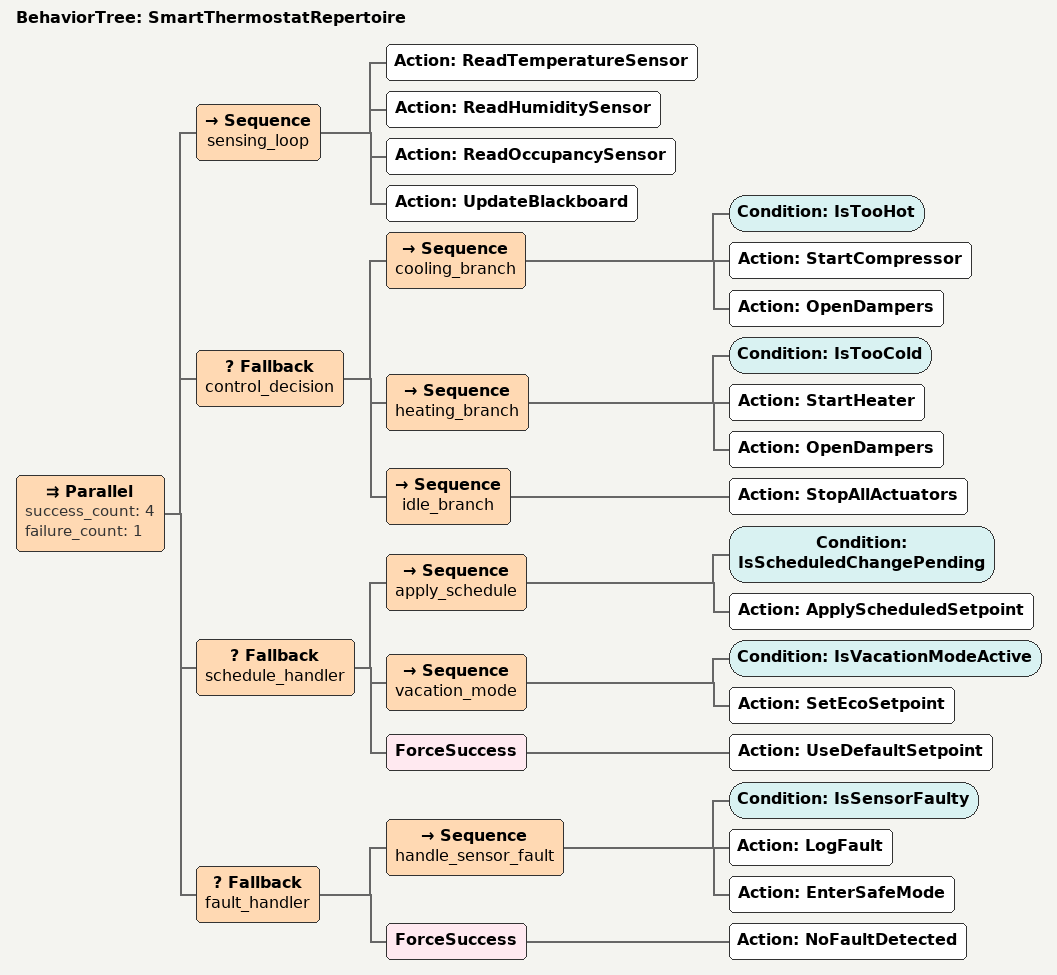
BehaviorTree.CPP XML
<root BTCPP_format="4">
  <BehaviorTree ID="SmartThermostatRepertoire">
    <Parallel success_count="4" failure_count="1">

      <!-- Sensing subsystem -->
      <Sequence name="sensing_loop">
        <Action ID="ReadTemperatureSensor"/>
        <Action ID="ReadHumiditySensor"/>
        <Action ID="ReadOccupancySensor"/>
        <Action ID="UpdateBlackboard"/>
      </Sequence>

      <!-- Control subsystem -->
      <Fallback name="control_decision">
        <Sequence name="cooling_branch">
          <Condition ID="IsTooHot"/>
          <Action ID="StartCompressor"/>
          <Action ID="OpenDampers"/>
        </Sequence>
        <Sequence name="heating_branch">
          <Condition ID="IsTooCold"/>
          <Action ID="StartHeater"/>
          <Action ID="OpenDampers"/>
        </Sequence>
        <Sequence name="idle_branch">
          <Action ID="StopAllActuators"/>
        </Sequence>
      </Fallback>

      <!-- Scheduling subsystem -->
      <Fallback name="schedule_handler">
        <Sequence name="apply_schedule">
          <Condition ID="IsScheduledChangePending"/>
          <Action ID="ApplyScheduledSetpoint"/>
        </Sequence>
        <Sequence name="vacation_mode">
          <Condition ID="IsVacationModeActive"/>
          <Action ID="SetEcoSetpoint"/>
        </Sequence>
        <ForceSuccess>
          <Action ID="UseDefaultSetpoint"/>
        </ForceSuccess>
      </Fallback>

      <!-- Fault subsystem -->
      <Fallback name="fault_handler">
        <Sequence name="handle_sensor_fault">
          <Condition ID="IsSensorFaulty"/>
          <Action ID="LogFault"/>
          <Action ID="EnterSafeMode"/>
        </Sequence>
        <ForceSuccess>
          <Action ID="NoFaultDetected"/>
        </ForceSuccess>
      </Fallback>

    </Parallel>
  </BehaviorTree>
</root>
